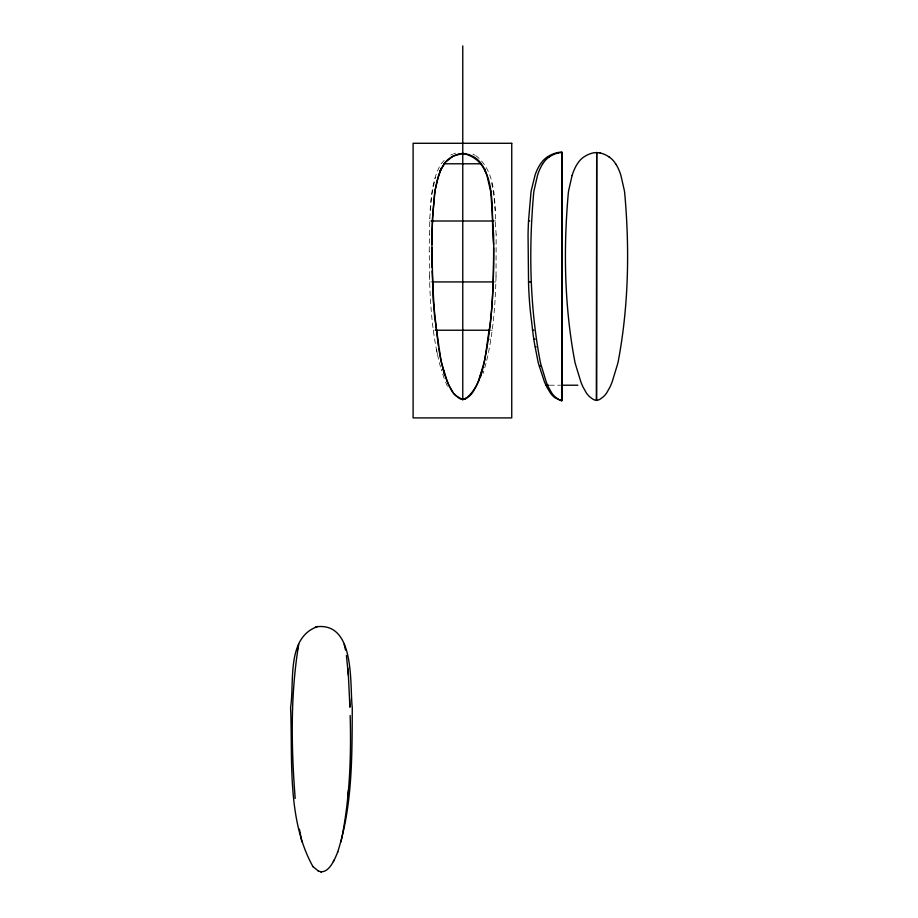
<?xml version="1.0" encoding="UTF-8"?>
<svg xmlns="http://www.w3.org/2000/svg" width="918" height="918" viewBox="0 0 918 918"><rect width="100%" height="100%" fill="white"/><g stroke="black" fill="none" stroke-linecap="round" stroke-linejoin="round"><path stroke-width="0.69" stroke-dasharray="4.59 3.44" d="M429.245 251.325L429.372 234.733M429.372 234.744L429.876 218.3M496.03 276.203L496.156 234.733M496.03 276.192C495.387 304.558 493.207 333.073 486.632 360.751M429.773 218.312L431.632 195.614L435.293 177.518M430.152 210.371C431.242 194.868 432.768 178.677 440.445 164.838M486.001 363.379L483.075 373.511M441.133 163.829L446.389 157.907M450.761 155.062L452.631 154.167M453.584 153.834L455.477 153.145M429.635 220.997L430.508 220.997M494.366 220.997L495.754 220.997M429.59 281.929L430.301 281.929M494.377 281.929L495.812 281.929M433.227 330.228L433.881 330.228M491.073 330.228L492.163 330.228M489.214 339.178L490.705 339.178M549.698 385.216L560.187 385.216M472.896 154.167L474.767 155.073M475.708 155.509C499.025 173.663 493.964 208.535 496.156 234.744M447.456 386.352L445.035 380.775M444.174 378.503L441.179 369.415M440.514 367.016C432.585 337.434 430.232 306.692 429.498 276.192M436.463 349.62L437.943 356.769M491.681 182.957L493.895 195.603L495.204 210.36M429.509 276.203L429.234 251.314"/><path stroke-width="1.38" d="M431.862 244.509L432.493 218.828L434.593 193.503A77.158 77.158 0 0 1 434.925 191.231L438.345 176.325A46.807 46.807 0 0 1 443.371 165.068L445.23 162.497A21.929 21.929 0 0 1 449.82 158.16L450.325 157.804A26.117 26.117 0 0 1 459.229 153.949M542.492 164.161A47.369 47.369 0 0 0 537.489 175.51L534.035 190.531A78.34 78.34 0 0 0 533.702 192.814C528.699 248.87 529.709 305.923 540.151 361.325A107.36 107.36 0 0 0 540.679 363.7L546.267 382.003A94.129 94.129 0 0 0 548.31 386.857L551.787 393.053A24.35 24.35 0 0 0 555.057 396.783L557.972 398.986A13.483 13.483 0 0 0 560.783 400.237L561.885 400.535L562.057 152.457M482.478 165.596A47.07 47.07 0 0 1 487.16 176.336L490.614 191.231A77.158 77.158 0 0 1 490.946 193.503L493.609 235.157C494.113 277.121 492.955 319.453 484.497 360.694A105.811 105.811 0 0 1 483.958 363.046L478.381 381.211A93.005 93.005 0 0 1 476.339 386.019L472.862 392.181A24.224 24.224 0 0 1 469.58 395.876L465.965 398.412M493.654 247.768C493.528 273.851 493.195 300.002 489.971 325.924C485.037 349.781 486.196 380.339 466.677 398.068A13.54 13.54 0 0 1 463.865 399.307L461.674 399.307A13.54 13.54 0 0 1 458.862 398.068L453.653 393.455L449.2 386.019A93.005 93.005 0 0 1 447.146 381.2L441.569 363.046A105.811 105.811 0 0 1 441.03 360.694M340.968 841.921C349.701 800.427 351.353 757.809 350.16 715.524M347.681 798.419L348.484 790.146M298.729 644.184C290.306 694.96 291.213 747.206 295.183 798.419M480.378 377.287L482.306 369.426M297.375 650.013L298.43 645.17M572.098 175.499L568.667 190.531A78.34 78.34 0 0 0 568.334 192.814C563.331 248.87 564.341 305.923 574.783 361.325A107.36 107.36 0 0 0 575.311 363.7L580.899 382.003A94.129 94.129 0 0 0 582.941 386.857L586.418 393.053A24.35 24.35 0 0 0 589.689 396.783L592.603 398.986A13.483 13.483 0 0 0 595.415 400.237L597.607 400.237A13.483 13.483 0 0 0 600.418 398.986L603.333 396.783A24.35 24.35 0 0 0 606.603 393.053L610.08 386.857A94.129 94.129 0 0 0 612.122 382.003L617.711 363.7A107.36 107.36 0 0 0 618.239 361.325C628.681 305.923 629.691 248.87 624.688 192.814A78.34 78.34 0 0 0 624.355 190.531L620.935 175.499A47.369 47.369 0 0 0 615.909 164.161M318.121 870.861C328.208 875.657 334.829 859.145 337.56 852.397C352.638 805.889 352.007 756.03 352.282 707.663C349.563 685.975 355.84 622.702 317.284 626.673M337.56 852.397L337.79 851.72M478.886 379.891L479.116 379.249M480.332 375.772L480.676 374.785M333.349 861.6L334.152 860.04M542.515 164.173L544.34 161.557A21.998 21.998 0 0 1 548.93 157.196L549.434 156.84M547.576 156.806L548.677 156.117A29.755 29.755 0 0 1 557.846 152.549A40.702 40.702 0 0 1 559.234 152.319L561.885 152.044L561.69 400.936L554.977 397.769A25.165 25.165 0 0 1 550.685 393.443L546.899 387.212A91.915 91.915 0 0 1 544.385 381.67L538.579 363.976A100.372 100.372 0 0 1 537.994 361.6L534.609 344.17A379.788 379.788 0 0 1 533.289 335.77L530.225 310.1A440.996 440.996 0 0 1 528.561 284.132L528.057 234.664A378.285 378.285 0 0 1 528.538 220.71L530.96 192.539A72.706 72.706 0 0 1 531.327 190.244L535.056 175.177A45.659 45.659 0 0 1 540.553 163.794L542.561 161.189A23.283 23.283 0 0 1 547.576 156.806M317.858 626.524C286.026 637.138 294.609 682.349 290.604 707.239L290.593 707.663C292.785 759.806 286.703 819.556 312.981 866.661M463.211 399.456L465.437 398.55M464.76 398.814L466.505 398.148M462.89 399.559L466.08 398.355M462.167 399.41L463.361 399.41M315.333 627.189L315.999 627.017M462.511 153.467L464.749 153.673A27.448 27.448 0 0 1 475.249 157.735L475.719 158.16A21.929 21.929 0 0 1 480.309 162.497L482.455 165.607M443.819 163.783L481.48 163.783M431.621 220.997L493.402 220.997M528.802 220.997L529.743 220.997M431.908 281.929L493.23 281.929M528.699 281.929L531.155 281.929M435.316 330.228L490.005 330.228M532.337 330.205L533.817 330.205M533.565 339.178L535.056 339.178M535.355 346.97L536.158 346.97M539.532 366.087L540.335 366.087M545.762 385.204L548.746 385.216M561.254 385.216L577.847 385.216M462.936 153.455C500.803 161.568 489.742 217.704 493.666 244.509M320.439 871.744L321.403 872.089M461.662 399.158L462.454 399.502M462.626 399.548L455.948 395.876A24.224 24.224 0 0 1 452.666 392.181C444.576 378.927 441.351 363.436 438.724 348.301M318.236 870.918L312.9 866.569M608.955 156.84L609.46 157.185A21.998 21.998 0 0 1 614.05 161.557L615.875 164.173M484.52 168.442L485.473 171.689M344.158 644.218L345.501 650.013M443.199 369.323L444.496 374.865M301.884 841.852L299.452 829.275M440.835 359.73L434.524 316.24L432.114 271.017M438.334 345.96L433.181 300.129L431.873 247.768M346.407 655.463L348.381 675.269L349.919 707.239L349.632 698.965M347.819 668.109L348.381 675.269M493.253 226.459L493.345 228.777M432.068 267.723L431.919 235.157L432.791 213.951L435.029 190.554L437.094 180.789L440.697 170.094L445.632 161.993L453.285 156.094L462.592 153.455L461.169 153.616A32.681 32.681 0 0 0 459.241 153.983M561.885 400.535L561.701 152.457L560.278 152.618A32.463 32.463 0 0 0 558.351 152.985M462.764 45.9L462.764 399.594M549.446 156.852A26.002 26.002 0 0 1 558.351 152.95M572.109 175.51A47.633 47.633 0 0 1 576.802 164.689L578.971 161.557A21.998 21.998 0 0 1 583.561 157.196L584.066 156.84A27.127 27.127 0 0 1 594.256 152.698L598.765 152.721A34.654 34.654 0 0 1 600.039 152.985M600.039 152.95A26.002 26.002 0 0 1 608.944 156.852M596.689 152.445L596.516 400.535L596.689 152.457M441.007 168.442L440.043 171.712L441.007 168.442M511.739 143.288L413.111 143.288L413.111 417.908L511.739 417.908L511.739 143.288"/></g></svg>
